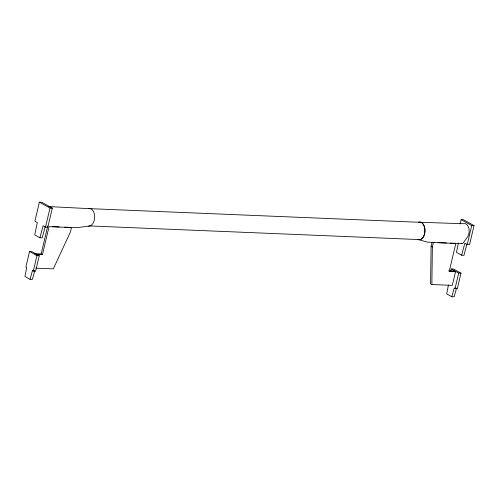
<?xml version="1.0" encoding="UTF-8"?>
<svg xmlns="http://www.w3.org/2000/svg" width="499" height="499" viewBox="0 0 499 499"><rect width="100%" height="100%" fill="white"/><g stroke="black" fill="none" stroke-linecap="round" stroke-linejoin="round"><path stroke-width="0.75" d="M431.959 242.583L431.086 246.281L430.593 283.819L431.872 284.53L452.312 285.378L455.537 271.743L454.265 271.032L448.638 270.801M431.872 284.53L432.359 246.986L433.406 242.551L455.83 243.481L449.212 271.481L455.537 271.743M448.433 284.954L446.686 293.905L451.795 296.743L454.096 296.843L456.498 288.254L454.963 288.185M458.438 242.919L456.466 252.344L461.656 255.226L463.958 255.32L466.933 244.086M39.92 237.774L43.089 225.785L45.503 227.126L47.804 227.226L52.314 208.152L41.698 202.257L39.396 202.157L34.893 221.232L37.3 222.573L34.73 234.892L39.92 237.774L42.222 237.867L45.191 226.633M32.46 270.701L35.591 271.263L39.259 255.75L31.836 251.621L29.535 251.527L25.867 267.04L26.697 267.501L24.95 276.458L30.059 279.297L32.36 279.39L34.762 270.801L32.46 270.701L30.059 279.297M33.29 271.169L36.957 255.65L29.535 251.527M45.503 227.126L50.012 208.058L39.396 202.157M35.909 268.144L53.324 268.867L70.421 232.01L71.469 227.575L49.045 226.646L42.427 254.646L41.149 253.941L47.773 225.941M460.097 224.014L461.138 219.61L463.434 219.703L474.05 225.604L469.54 244.672L467.245 244.579L464.831 243.238L461.656 255.226M450.747 271.194L451.271 268.973L453.566 269.073L460.995 273.196L457.327 288.709L454.196 288.154L451.795 296.743M455.026 288.615L458.693 273.103L451.271 268.973M467.245 244.579L471.748 225.511L461.138 219.61M48.815 206.561L88.329 208.594L418.642 222.261A8.857 5.489 -87.6 0 1 424.955 231.524A8.857 5.489 -87.6 0 1 417.513 239.32M50.012 208.058L52.314 208.152M471.748 225.511L474.05 225.604M420.339 239.62L90.02 225.953L76.946 227.663L64.677 227.151M52.414 226.646L59.312 226.933M434.236 242.42L427.337 242.134L417.463 239.295A8.857 5.489 -87.6 0 0 424.911 231.499A8.857 5.489 -87.6 0 0 418.599 222.236L463.602 223.702A7.772 4.815 -87.6 0 1 468.754 227.881A7.772 4.815 -87.6 0 1 467.388 237.144L463.222 242.876A2.826 1.753 -87.6 0 1 461.157 243.181M438.072 242.583L446.505 242.932M450.335 243.088L461.837 243.562M34.83 253.679L41.149 253.941M36.103 254.384L42.427 254.646M36.957 255.65L39.259 255.75M458.693 273.103L460.995 273.196M431.086 246.281L432.359 246.986M88.329 208.594A8.857 5.489 -87.6 0 1 94.667 216.697A8.857 5.489 -87.6 0 1 88.585 226.103"/></g></svg>
